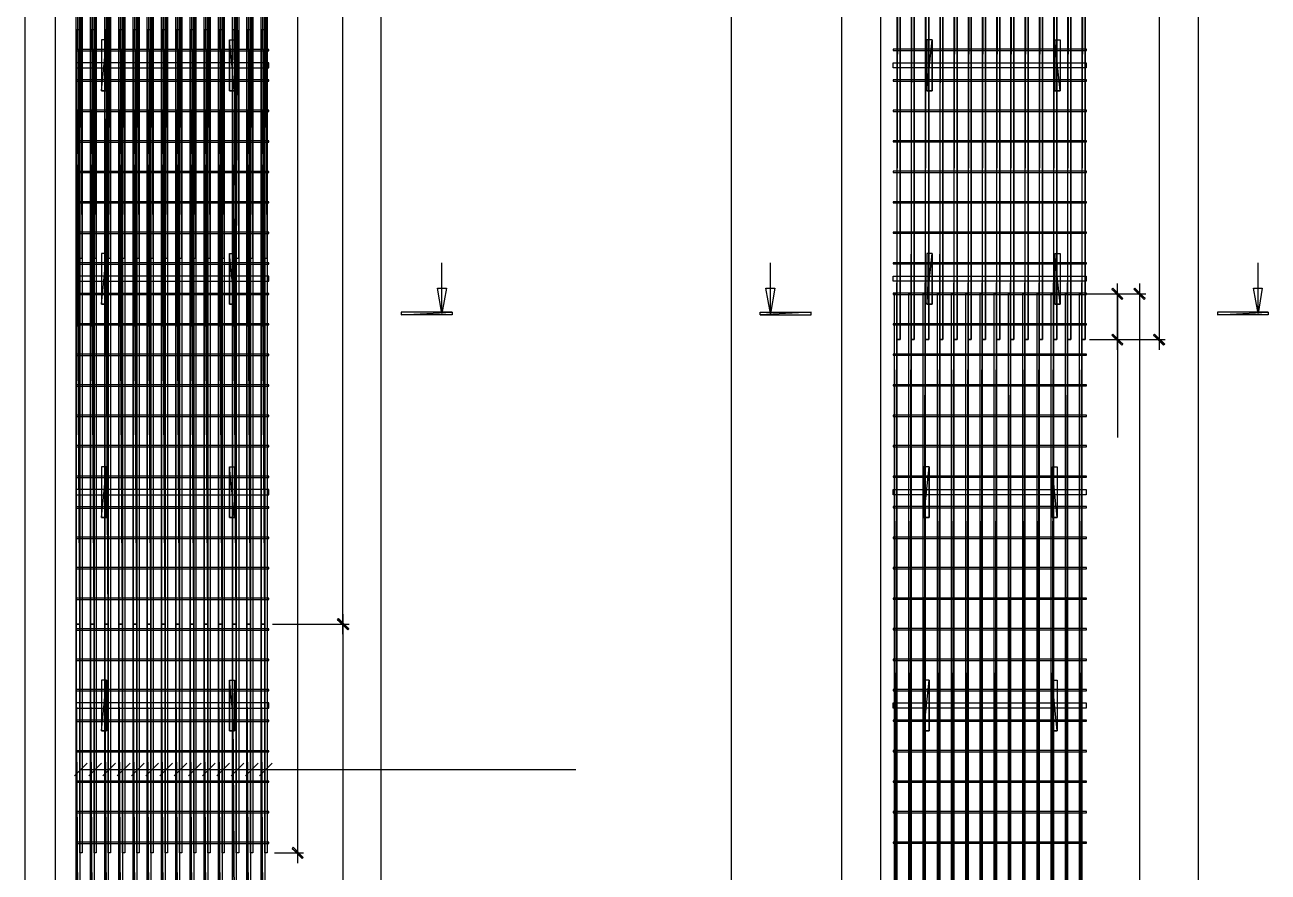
# Model space of a CAD drawing. Extents: x -1 to 315, y 0 to 224.
# Drawn here: x 68.5 to 133.2, y 102.6 to 146.8 of the extents above; entities that cross this region are included whole.
import ezdxf

# ---------------------------------------------------------------- set-up
doc = ezdxf.new("R2010")
doc.units = 0
doc.header["$MEASUREMENT"] = 0
doc.layers.add('UNDERLAY', color=8, linetype='Continuous')

msp = doc.modelspace()

# ---------------------------------------------------------------- linework, layer by layer
at = {"layer": 'UNDERLAY'}
for p, q in [((105.234, 206.563), (105.234, 41.723)), ((68.463, 201.534), (68.463, 43.313)), ((110.992, 201.545), (110.992, 43.313)), ((70.042, 200.75), (70.042, 44.108)), ((87, 200.75), (87, 44.108)), ((113.019, 200.75), (113.019, 44.108)), ((129.562, 200.75), (129.562, 44.108)), ((113.87, 130.365), (114.038, 192.282)), ((113.87, 130.365), (114.038, 192.282)), ((113.87, 192.282), (113.87, 130.365)), ((113.87, 192.282), (113.87, 130.365)), ((114.038, 192.282), (114.038, 130.365)), ((114.038, 130.365), (114.038, 192.282)), ((114.609, 130.365), (114.777, 192.282)), ((114.609, 130.365), (114.777, 192.282)), ((114.609, 192.282), (114.609, 130.365)), ((114.609, 192.282), (114.609, 130.365)), ((114.777, 192.282), (114.777, 130.365)), ((114.777, 130.365), (114.777, 192.282)), ((115.348, 130.365), (115.528, 192.282)), ((115.348, 130.365), (115.528, 192.282)), ((115.348, 192.282), (115.348, 130.365)), ((115.348, 192.282), (115.348, 130.365)), ((115.528, 192.282), (115.528, 130.365)), ((115.528, 130.365), (115.528, 192.282)), ((116.099, 130.365), (116.267, 192.282)), ((116.099, 130.365), (116.267, 192.282)), ((116.099, 192.282), (116.099, 130.365)), ((116.099, 192.282), (116.099, 130.365)), ((116.267, 192.282), (116.267, 130.365)), ((116.267, 130.365), (116.267, 192.282)), ((116.838, 130.365), (117.006, 192.282)), ((116.838, 130.365), (117.006, 192.282)), ((116.838, 192.282), (116.838, 130.365)), ((116.838, 192.282), (116.838, 130.365)), ((117.006, 192.282), (117.006, 130.365)), ((117.006, 130.365), (117.006, 192.282)), ((117.577, 130.365), (117.746, 192.282)), ((117.577, 130.365), (117.746, 192.282)), ((117.577, 192.282), (117.577, 130.365)), ((117.577, 192.282), (117.577, 130.365)), ((117.746, 192.282), (117.746, 130.365)), ((117.746, 130.365), (117.746, 192.282)), ((118.317, 130.365), (118.485, 192.282)), ((118.317, 130.365), (118.485, 192.282)), ((118.317, 192.282), (118.317, 130.365)), ((118.317, 192.282), (118.317, 130.365)), ((118.485, 192.282), (118.485, 130.365)), ((118.485, 130.365), (118.485, 192.282)), ((119.056, 130.365), (119.224, 192.282)), ((119.056, 130.365), (119.224, 192.282)), ((119.056, 192.282), (119.056, 130.365)), ((119.056, 192.282), (119.056, 130.365)), ((119.224, 192.282), (119.224, 130.365)), ((119.224, 130.365), (119.224, 192.282)), ((119.795, 130.365), (119.963, 192.282)), ((119.795, 130.365), (119.963, 192.282)), ((119.795, 192.282), (119.795, 130.365)), ((119.795, 192.282), (119.795, 130.365)), ((119.963, 192.282), (119.963, 130.365)), ((119.963, 130.365), (119.963, 192.282)), ((120.534, 130.365), (120.714, 192.282)), ((120.534, 130.365), (120.714, 192.282)), ((120.534, 192.282), (120.534, 130.365)), ((120.534, 192.282), (120.534, 130.365)), ((120.714, 192.282), (120.714, 130.365)), ((120.714, 130.365), (120.714, 192.282)), ((121.285, 130.365), (121.453, 192.282)), ((121.285, 130.365), (121.453, 192.282)), ((121.285, 192.282), (121.285, 130.365)), ((121.285, 192.282), (121.285, 130.365)), ((121.453, 192.282), (121.453, 130.365)), ((121.453, 130.365), (121.453, 192.282)), ((122.024, 130.365), (122.192, 192.282)), ((122.024, 130.365), (122.192, 192.282)), ((122.024, 192.282), (122.024, 130.365)), ((122.024, 192.282), (122.024, 130.365)), ((122.192, 192.282), (122.192, 130.365)), ((122.192, 130.365), (122.192, 192.282)), ((122.763, 130.365), (122.931, 192.282)), ((122.763, 130.365), (122.931, 192.282)), ((122.763, 192.282), (122.763, 130.365)), ((122.763, 192.282), (122.763, 130.365)), ((122.931, 192.282), (122.931, 130.365)), ((122.931, 130.365), (122.931, 192.282)), ((123.503, 130.365), (123.671, 192.282)), ((123.503, 130.365), (123.671, 192.282)), ((123.503, 192.282), (123.503, 130.365)), ((123.503, 192.282), (123.503, 130.365)), ((123.671, 192.282), (123.671, 130.365)), ((123.671, 130.365), (123.671, 192.282)), ((127.524, 192.809), (127.524, 129.838)), ((71.33, 115.546), (71.139, 177.464)), ((71.139, 177.464), (71.33, 115.546)), ((71.139, 115.546), (71.139, 177.464)), ((71.139, 177.464), (71.33, 115.546)), ((71.139, 115.546), (71.139, 177.464)), ((71.33, 177.464), (71.33, 115.546)), ((71.33, 177.464), (71.33, 115.546)), ((72.069, 115.546), (71.878, 177.464)), ((71.878, 177.464), (72.069, 115.546)), ((71.878, 115.546), (71.878, 177.464)), ((71.878, 177.464), (72.069, 115.546)), ((71.878, 115.546), (71.878, 177.464)), ((72.069, 177.464), (72.069, 115.546)), ((72.069, 177.464), (72.069, 115.546)), ((72.808, 115.546), (72.618, 177.464)), ((72.618, 177.464), (72.808, 115.546)), ((72.618, 115.546), (72.618, 177.464)), ((72.618, 177.464), (72.808, 115.546)), ((72.618, 115.546), (72.618, 177.464)), ((72.808, 177.464), (72.808, 115.546)), ((72.808, 177.464), (72.808, 115.546)), ((73.547, 115.546), (73.357, 177.464)), ((73.357, 177.464), (73.547, 115.546)), ((73.357, 115.546), (73.357, 177.464)), ((73.357, 177.464), (73.547, 115.546)), ((73.357, 115.546), (73.357, 177.464)), ((73.547, 177.464), (73.547, 115.546)), ((73.547, 177.464), (73.547, 115.546)), ((74.287, 115.546), (74.096, 177.464)), ((74.096, 177.464), (74.287, 115.546)), ((74.096, 115.546), (74.096, 177.464)), ((74.096, 177.464), (74.287, 115.546)), ((74.096, 115.546), (74.096, 177.464)), ((74.287, 177.464), (74.287, 115.546)), ((74.287, 177.464), (74.287, 115.546)), ((75.026, 115.546), (74.836, 177.464)), ((74.836, 177.464), (75.026, 115.546)), ((74.836, 115.546), (74.836, 177.464)), ((74.836, 177.464), (75.026, 115.546)), ((74.836, 115.546), (74.836, 177.464)), ((75.026, 177.464), (75.026, 115.546)), ((75.026, 177.464), (75.026, 115.546)), ((75.765, 115.546), (75.575, 177.464)), ((75.575, 177.464), (75.765, 115.546)), ((75.575, 115.546), (75.575, 177.464)), ((75.575, 177.464), (75.765, 115.546)), ((75.575, 115.546), (75.575, 177.464)), ((75.765, 177.464), (75.765, 115.546)), ((75.765, 177.464), (75.765, 115.546)), ((76.516, 115.546), (76.325, 177.464)), ((76.325, 177.464), (76.516, 115.546)), ((76.325, 115.546), (76.325, 177.464)), ((76.325, 177.464), (76.516, 115.546)), ((76.325, 115.546), (76.325, 177.464)), ((76.516, 177.464), (76.516, 115.546)), ((76.516, 177.464), (76.516, 115.546)), ((77.255, 115.546), (77.065, 177.464)), ((77.065, 177.464), (77.255, 115.546)), ((77.065, 115.546), (77.065, 177.464)), ((77.065, 177.464), (77.255, 115.546)), ((77.065, 115.546), (77.065, 177.464)), ((77.255, 177.464), (77.255, 115.546)), ((77.255, 177.464), (77.255, 115.546)), ((77.994, 115.546), (77.804, 177.464)), ((77.804, 177.464), (77.994, 115.546)), ((77.804, 115.546), (77.804, 177.464)), ((77.804, 177.464), (77.994, 115.546)), ((77.804, 115.546), (77.804, 177.464)), ((77.994, 177.464), (77.994, 115.546)), ((77.994, 177.464), (77.994, 115.546)), ((78.733, 115.546), (78.543, 177.464)), ((78.543, 177.464), (78.733, 115.546)), ((78.543, 115.546), (78.543, 177.464)), ((78.543, 177.464), (78.733, 115.546)), ((78.543, 115.546), (78.543, 177.464)), ((78.733, 177.464), (78.733, 115.546)), ((78.733, 177.464), (78.733, 115.546)), ((79.473, 115.546), (79.282, 177.464)), ((79.282, 177.464), (79.473, 115.546)), ((79.282, 115.546), (79.282, 177.464)), ((79.282, 177.464), (79.473, 115.546)), ((79.282, 115.546), (79.282, 177.464)), ((79.473, 177.464), (79.473, 115.546)), ((79.473, 177.464), (79.473, 115.546)), ((80.212, 115.546), (80.022, 177.464)), ((80.022, 177.464), (80.212, 115.546)), ((80.022, 115.546), (80.022, 177.464)), ((80.022, 177.464), (80.212, 115.546)), ((80.022, 115.546), (80.022, 177.464)), ((80.212, 177.464), (80.212, 115.546)), ((80.212, 177.464), (80.212, 115.546)), ((80.951, 115.546), (80.761, 177.464)), ((80.761, 177.464), (80.951, 115.546)), ((80.761, 115.546), (80.761, 177.464)), ((80.761, 177.464), (80.951, 115.546)), ((80.761, 115.546), (80.761, 177.464)), ((80.951, 177.464), (80.951, 115.546)), ((80.951, 177.464), (80.951, 115.546)), ((85.028, 115.02), (85.028, 177.99)), ((82.665, 166.084), (82.665, 103.113)), ((71.442, 134.599), (71.33, 165.557)), ((71.33, 165.557), (71.33, 134.599)), ((71.442, 134.599), (71.33, 165.557)), ((71.33, 103.64), (71.33, 165.557)), ((71.442, 165.557), (71.442, 134.599)), ((71.442, 165.557), (71.442, 103.64)), ((72.181, 134.599), (72.069, 165.557)), ((72.069, 165.557), (72.069, 134.599)), ((72.181, 134.599), (72.069, 165.557)), ((72.069, 103.64), (72.069, 165.557)), ((72.181, 165.557), (72.181, 134.599)), ((72.181, 165.557), (72.181, 103.64)), ((72.92, 134.599), (72.808, 165.557)), ((72.808, 165.557), (72.808, 134.599)), ((72.92, 134.599), (72.808, 165.557)), ((72.808, 103.64), (72.808, 165.557)), ((72.92, 165.557), (72.92, 134.599)), ((72.92, 165.557), (72.92, 103.64)), ((73.66, 134.599), (73.547, 165.557)), ((73.547, 165.557), (73.547, 134.599)), ((73.66, 134.599), (73.547, 165.557)), ((73.547, 103.64), (73.547, 165.557)), ((73.66, 165.557), (73.66, 134.599)), ((73.66, 165.557), (73.66, 103.64)), ((74.41, 134.599), (74.287, 165.557)), ((74.287, 165.557), (74.287, 134.599)), ((74.41, 134.599), (74.287, 165.557)), ((74.287, 103.64), (74.287, 165.557)), ((74.41, 165.557), (74.41, 134.599)), ((74.41, 165.557), (74.41, 103.64)), ((75.149, 134.599), (75.026, 165.557)), ((75.026, 165.557), (75.026, 134.599)), ((75.149, 134.599), (75.026, 165.557)), ((75.026, 103.64), (75.026, 165.557)), ((75.149, 165.557), (75.149, 134.599)), ((75.149, 165.557), (75.149, 103.64)), ((75.888, 134.599), (75.765, 165.557)), ((75.765, 165.557), (75.765, 134.599)), ((75.888, 134.599), (75.765, 165.557)), ((75.765, 103.64), (75.765, 165.557)), ((75.888, 165.557), (75.888, 134.599)), ((75.888, 165.557), (75.888, 103.64)), ((76.628, 134.599), (76.516, 165.557)), ((76.516, 165.557), (76.516, 134.599)), ((76.628, 134.599), (76.516, 165.557)), ((76.516, 103.64), (76.516, 165.557)), ((76.628, 165.557), (76.628, 134.599)), ((76.628, 165.557), (76.628, 103.64)), ((77.367, 134.599), (77.255, 165.557)), ((77.255, 165.557), (77.255, 134.599)), ((77.367, 134.599), (77.255, 165.557)), ((77.255, 103.64), (77.255, 165.557)), ((77.367, 165.557), (77.367, 134.599)), ((77.367, 165.557), (77.367, 103.64)), ((78.106, 134.599), (77.994, 165.557)), ((77.994, 165.557), (77.994, 134.599)), ((78.106, 134.599), (77.994, 165.557)), ((77.994, 103.64), (77.994, 165.557)), ((78.106, 165.557), (78.106, 134.599)), ((78.106, 165.557), (78.106, 103.64)), ((78.845, 134.599), (78.733, 165.557)), ((78.733, 165.557), (78.733, 134.599)), ((78.845, 134.599), (78.733, 165.557)), ((78.733, 103.64), (78.733, 165.557)), ((78.845, 165.557), (78.845, 134.599)), ((78.845, 165.557), (78.845, 103.64)), ((79.596, 134.599), (79.473, 165.557)), ((79.473, 165.557), (79.473, 134.599)), ((79.596, 134.599), (79.473, 165.557)), ((79.473, 103.64), (79.473, 165.557)), ((79.596, 165.557), (79.596, 134.599)), ((79.596, 165.557), (79.596, 103.64)), ((80.335, 134.599), (80.212, 165.557)), ((80.212, 165.557), (80.212, 134.599)), ((80.335, 134.599), (80.212, 165.557)), ((80.212, 103.64), (80.212, 165.557)), ((80.335, 165.557), (80.335, 134.599)), ((80.335, 165.557), (80.335, 103.64)), ((81.075, 134.599), (80.951, 165.557)), ((80.951, 165.557), (80.951, 134.599)), ((81.075, 134.599), (80.951, 165.557)), ((80.951, 103.64), (80.951, 165.557)), ((81.075, 165.557), (81.075, 134.599)), ((81.075, 165.557), (81.075, 103.64)), ((71.139, 146.505), (71.33, 146.505)), ((71.33, 115.546), (71.139, 146.505)), ((71.139, 146.505), (71.139, 115.546)), ((71.33, 115.546), (71.139, 146.505)), ((71.139, 146.505), (71.33, 146.505)), ((71.33, 146.505), (71.33, 115.546)), ((71.878, 146.505), (72.069, 146.505)), ((72.069, 115.546), (71.878, 146.505)), ((71.878, 146.505), (71.878, 115.546)), ((72.069, 115.546), (71.878, 146.505)), ((71.878, 146.505), (72.069, 146.505)), ((72.069, 146.505), (72.069, 115.546)), ((72.618, 146.505), (72.808, 146.505)), ((72.808, 115.546), (72.618, 146.505)), ((72.618, 146.505), (72.618, 115.546)), ((72.808, 115.546), (72.618, 146.505)), ((72.618, 146.505), (72.808, 146.505)), ((72.808, 146.505), (72.808, 115.546)), ((73.357, 146.505), (73.547, 146.505)), ((73.547, 115.546), (73.357, 146.505)), ((73.357, 146.505), (73.357, 115.546)), ((73.547, 115.546), (73.357, 146.505)), ((73.357, 146.505), (73.547, 146.505)), ((73.547, 146.505), (73.547, 115.546)), ((74.096, 146.505), (74.287, 146.505)), ((74.287, 115.546), (74.096, 146.505)), ((74.096, 146.505), (74.096, 115.546)), ((74.287, 115.546), (74.096, 146.505)), ((74.096, 146.505), (74.287, 146.505)), ((74.287, 146.505), (74.287, 115.546)), ((74.836, 146.505), (75.026, 146.505)), ((75.026, 115.546), (74.836, 146.505)), ((74.836, 146.505), (74.836, 115.546)), ((75.026, 115.546), (74.836, 146.505)), ((74.836, 146.505), (75.026, 146.505)), ((75.026, 146.505), (75.026, 115.546)), ((75.575, 146.505), (75.765, 146.505)), ((75.765, 115.546), (75.575, 146.505)), ((75.575, 146.505), (75.575, 115.546)), ((75.765, 115.546), (75.575, 146.505)), ((75.575, 146.505), (75.765, 146.505)), ((75.765, 146.505), (75.765, 115.546)), ((76.325, 146.505), (76.516, 146.505)), ((76.516, 115.546), (76.325, 146.505)), ((76.325, 146.505), (76.325, 115.546)), ((76.516, 115.546), (76.325, 146.505)), ((76.325, 146.505), (76.516, 146.505)), ((76.516, 146.505), (76.516, 115.546)), ((77.065, 146.505), (77.255, 146.505)), ((77.255, 115.546), (77.065, 146.505)), ((77.065, 146.505), (77.065, 115.546)), ((77.255, 115.546), (77.065, 146.505)), ((77.065, 146.505), (77.255, 146.505)), ((77.255, 146.505), (77.255, 115.546)), ((77.804, 146.505), (77.994, 146.505)), ((77.994, 115.546), (77.804, 146.505)), ((77.804, 146.505), (77.804, 115.546)), ((77.994, 115.546), (77.804, 146.505)), ((77.804, 146.505), (77.994, 146.505)), ((77.994, 146.505), (77.994, 115.546)), ((78.543, 146.505), (78.733, 146.505)), ((78.733, 115.546), (78.543, 146.505)), ((78.543, 146.505), (78.543, 115.546)), ((78.733, 115.546), (78.543, 146.505)), ((78.543, 146.505), (78.733, 146.505)), ((78.733, 146.505), (78.733, 115.546)), ((79.282, 146.505), (79.473, 146.505)), ((79.473, 115.546), (79.282, 146.505)), ((79.282, 146.505), (79.282, 115.546)), ((79.473, 115.546), (79.282, 146.505)), ((79.282, 146.505), (79.473, 146.505)), ((79.473, 146.505), (79.473, 115.546)), ((80.022, 146.505), (80.212, 146.505)), ((80.212, 115.546), (80.022, 146.505)), ((80.022, 146.505), (80.022, 115.546)), ((80.212, 115.546), (80.022, 146.505)), ((80.022, 146.505), (80.212, 146.505)), ((80.212, 146.505), (80.212, 115.546)), ((80.761, 146.505), (80.951, 146.505)), ((80.951, 115.546), (80.761, 146.505)), ((80.761, 146.505), (80.761, 115.546)), ((80.951, 115.546), (80.761, 146.505)), ((80.761, 146.505), (80.951, 146.505)), ((80.951, 146.505), (80.951, 115.546)), ((72.707, 145.979), (72.45, 145.979)), ((72.45, 143.324), (72.707, 145.979)), ((72.45, 143.324), (72.707, 145.979)), ((72.707, 145.979), (72.45, 145.979)), ((72.45, 145.979), (72.45, 143.324)), ((72.707, 145.979), (72.45, 145.979)), ((72.45, 145.979), (72.45, 143.324)), ((72.707, 145.979), (72.707, 143.324)), ((72.707, 143.324), (72.707, 145.979)), ((79.114, 145.979), (79.383, 145.979)), ((79.383, 143.324), (79.114, 145.979)), ((79.114, 145.979), (79.114, 143.324)), ((79.383, 143.324), (79.114, 145.979)), ((79.114, 145.979), (79.383, 145.979)), ((79.114, 143.324), (79.114, 145.979)), ((79.114, 145.979), (79.383, 145.979)), ((79.383, 145.979), (79.383, 143.324)), ((79.383, 145.979), (79.383, 143.324)), ((115.707, 145.979), (115.438, 145.979)), ((115.438, 143.324), (115.707, 145.979)), ((115.438, 143.324), (115.707, 145.979)), ((115.707, 145.979), (115.438, 145.979)), ((115.438, 145.979), (115.438, 143.324)), ((115.707, 145.979), (115.438, 145.979)), ((115.438, 145.979), (115.438, 143.324)), ((115.707, 145.979), (115.707, 143.324)), ((115.707, 143.324), (115.707, 145.979)), ((122.103, 145.979), (122.371, 145.979)), ((122.371, 143.324), (122.103, 145.979)), ((122.103, 145.979), (122.103, 143.324)), ((122.371, 143.324), (122.103, 145.979)), ((122.103, 145.979), (122.371, 145.979)), ((122.103, 143.324), (122.103, 145.979)), ((122.103, 145.979), (122.371, 145.979)), ((122.371, 145.979), (122.371, 143.324)), ((122.371, 145.979), (122.371, 143.324)), ((71.117, 145.475), (71.117, 145.407)), ((81.175, 145.475), (71.117, 145.475)), ((71.117, 145.407), (81.175, 145.407)), ((81.175, 145.407), (81.175, 145.475)), ((113.68, 145.486), (113.68, 145.419)), ((123.738, 145.486), (113.68, 145.486)), ((113.68, 145.419), (123.738, 145.419)), ((123.738, 145.419), (123.738, 145.486)), ((81.175, 144.78), (71.117, 144.78)), ((71.117, 144.78), (71.117, 144.522)), ((71.117, 144.522), (81.175, 144.522)), ((81.175, 144.522), (81.175, 144.78)), ((113.68, 144.522), (113.68, 144.78)), ((113.68, 144.78), (123.727, 144.78)), ((123.727, 144.522), (113.68, 144.522)), ((123.727, 144.78), (123.727, 144.522)), ((71.117, 143.884), (71.117, 143.828)), ((81.175, 143.884), (71.117, 143.884)), ((71.117, 143.828), (81.175, 143.828)), ((71.476, 144.119), (71.33, 144.119)), ((72.215, 144.119), (72.069, 144.119)), ((72.954, 144.119), (72.808, 144.119)), ((73.693, 144.119), (73.547, 144.119)), ((74.433, 144.119), (74.287, 144.119)), ((75.172, 144.119), (75.026, 144.119)), ((75.922, 144.119), (75.765, 144.119)), ((76.661, 144.119), (76.516, 144.119)), ((77.401, 144.119), (77.255, 144.119)), ((78.14, 144.119), (77.994, 144.119)), ((78.879, 144.119), (78.733, 144.119)), ((79.618, 144.119), (79.473, 144.119)), ((80.369, 144.119), (80.212, 144.119)), ((81.108, 144.119), (80.951, 144.119)), ((81.175, 143.828), (81.175, 143.884)), ((113.68, 143.895), (113.68, 143.828)), ((123.738, 143.895), (113.68, 143.895)), ((113.68, 143.828), (123.738, 143.828)), ((123.738, 143.828), (123.738, 143.895)), ((72.707, 143.324), (72.45, 143.324)), ((72.45, 143.324), (72.707, 143.324)), ((79.114, 143.324), (79.383, 143.324)), ((79.383, 143.324), (79.114, 143.324)), ((115.707, 143.324), (115.438, 143.324)), ((115.438, 143.324), (115.707, 143.324)), ((122.103, 143.324), (122.371, 143.324)), ((122.371, 143.324), (122.103, 143.324)), ((71.117, 142.305), (71.117, 142.238)), ((81.175, 142.305), (71.117, 142.305)), ((71.117, 142.238), (81.175, 142.238)), ((81.175, 142.238), (81.175, 142.305)), ((113.68, 142.305), (113.68, 142.238)), ((123.738, 142.305), (113.68, 142.305)), ((113.68, 142.238), (123.738, 142.238)), ((123.738, 142.238), (123.738, 142.305)), ((71.117, 140.714), (71.117, 140.647)), ((81.175, 140.714), (71.117, 140.714)), ((71.117, 140.647), (81.175, 140.647)), ((81.175, 140.647), (81.175, 140.714)), ((113.68, 140.714), (113.68, 140.658)), ((123.738, 140.714), (113.68, 140.714)), ((113.68, 140.658), (123.738, 140.658)), ((123.738, 140.658), (123.738, 140.714)), ((71.117, 139.124), (71.117, 139.068)), ((81.175, 139.124), (71.117, 139.124)), ((71.117, 139.068), (81.175, 139.068)), ((81.175, 139.068), (81.175, 139.124)), ((113.68, 139.135), (113.68, 139.068)), ((123.738, 139.135), (113.68, 139.135)), ((113.68, 139.068), (123.738, 139.068)), ((123.738, 139.068), (123.738, 139.135)), ((71.117, 137.533), (71.117, 137.477)), ((81.175, 137.533), (71.117, 137.533)), ((71.117, 137.477), (81.175, 137.477)), ((81.175, 137.477), (81.175, 137.533)), ((113.68, 137.545), (113.68, 137.477)), ((123.738, 137.545), (113.68, 137.545)), ((113.68, 137.477), (123.738, 137.477)), ((123.738, 137.477), (123.738, 137.545)), ((71.117, 135.954), (71.117, 135.887)), ((81.175, 135.954), (71.117, 135.954)), ((81.175, 135.887), (81.175, 135.954)), ((113.68, 135.954), (113.68, 135.898)), ((123.738, 135.954), (113.68, 135.954)), ((123.738, 135.898), (123.738, 135.954)), ((71.117, 135.887), (81.175, 135.887)), ((113.68, 135.898), (123.738, 135.898)), ((72.707, 134.856), (72.45, 134.856)), ((72.45, 132.213), (72.707, 134.856)), ((72.45, 132.213), (72.707, 134.856)), ((72.707, 134.856), (72.45, 134.856)), ((72.45, 134.856), (72.45, 132.213)), ((72.707, 134.856), (72.45, 134.856)), ((72.45, 134.856), (72.45, 132.213)), ((72.707, 134.856), (72.707, 132.213)), ((72.707, 132.213), (72.707, 134.856)), ((79.114, 134.856), (79.383, 134.856)), ((79.383, 132.213), (79.114, 134.856)), ((79.114, 134.856), (79.114, 132.213)), ((79.383, 132.213), (79.114, 134.856)), ((79.114, 134.856), (79.383, 134.856)), ((79.114, 132.213), (79.114, 134.856)), ((79.114, 134.856), (79.383, 134.856)), ((79.383, 134.856), (79.383, 132.213)), ((79.383, 134.856), (79.383, 132.213)), ((115.707, 134.856), (115.438, 134.856)), ((115.438, 132.213), (115.707, 134.856)), ((115.438, 132.213), (115.707, 134.856)), ((115.707, 134.856), (115.438, 134.856)), ((115.438, 134.856), (115.438, 132.213)), ((115.707, 134.856), (115.438, 134.856)), ((115.438, 134.856), (115.438, 132.213)), ((115.707, 134.856), (115.707, 132.213)), ((115.707, 132.213), (115.707, 134.856)), ((122.103, 134.856), (122.371, 134.856)), ((122.371, 132.213), (122.103, 134.856)), ((122.103, 134.856), (122.103, 132.213)), ((122.371, 132.213), (122.103, 134.856)), ((122.103, 134.856), (122.371, 134.856)), ((122.103, 132.213), (122.103, 134.856)), ((122.103, 134.856), (122.371, 134.856)), ((122.371, 134.856), (122.371, 132.213)), ((122.371, 134.856), (122.371, 132.213)), ((71.117, 134.364), (71.117, 134.297)), ((81.175, 134.364), (71.117, 134.364)), ((71.117, 134.297), (81.175, 134.297)), ((71.33, 134.599), (71.442, 134.599)), ((72.069, 134.599), (72.181, 134.599)), ((72.808, 134.599), (72.92, 134.599)), ((73.547, 134.599), (73.66, 134.599)), ((74.287, 134.599), (74.41, 134.599)), ((75.026, 134.599), (75.149, 134.599)), ((75.765, 134.599), (75.888, 134.599)), ((76.516, 134.599), (76.628, 134.599)), ((77.255, 134.599), (77.367, 134.599)), ((77.994, 134.599), (78.106, 134.599)), ((78.733, 134.599), (78.845, 134.599)), ((79.473, 134.599), (79.596, 134.599)), ((80.212, 134.599), (80.335, 134.599)), ((80.951, 134.599), (81.075, 134.599)), ((81.175, 134.297), (81.175, 134.364)), ((90.181, 131.72), (90.181, 134.364)), ((107.284, 131.72), (107.284, 134.364)), ((113.68, 134.364), (113.68, 134.308)), ((123.738, 134.364), (113.68, 134.364)), ((113.68, 134.308), (123.738, 134.308)), ((123.738, 134.308), (123.738, 134.364)), ((132.676, 131.72), (132.676, 134.364)), ((81.175, 133.669), (71.117, 133.669)), ((71.117, 133.669), (71.117, 133.4)), ((71.117, 133.4), (81.175, 133.4)), ((81.175, 133.4), (81.175, 133.669)), ((113.68, 133.4), (113.68, 133.669)), ((113.68, 133.669), (123.727, 133.669)), ((123.727, 133.4), (113.68, 133.4)), ((123.727, 133.669), (123.727, 133.4)), ((71.117, 132.773), (71.117, 132.717)), ((81.175, 132.773), (71.117, 132.773)), ((71.117, 132.717), (81.175, 132.717)), ((81.175, 132.717), (81.175, 132.773)), ((89.945, 133.042), (90.416, 133.042)), ((90.181, 131.72), (89.945, 133.042)), ((90.416, 133.042), (90.181, 131.72)), ((107.049, 133.042), (107.519, 133.042)), ((107.284, 131.72), (107.049, 133.042)), ((107.519, 133.042), (107.284, 131.72)), ((113.68, 132.784), (113.68, 132.717)), ((123.738, 132.784), (113.68, 132.784)), ((113.68, 132.717), (123.738, 132.717)), ((113.87, 132.74), (113.736, 132.74)), ((113.736, 70.833), (113.87, 132.74)), ((113.736, 70.833), (113.87, 132.74)), ((113.87, 132.74), (113.736, 132.74)), ((113.736, 132.74), (113.736, 70.833)), ((113.87, 132.74), (113.736, 132.74)), ((113.736, 132.74), (113.736, 70.833)), ((113.87, 132.74), (113.87, 70.833)), ((113.87, 70.833), (113.87, 132.74)), ((114.609, 132.74), (114.475, 132.74)), ((114.475, 70.833), (114.609, 132.74)), ((114.475, 70.833), (114.609, 132.74)), ((114.609, 132.74), (114.475, 132.74)), ((114.475, 132.74), (114.475, 70.833)), ((114.609, 132.74), (114.475, 132.74)), ((114.475, 132.74), (114.475, 70.833)), ((114.609, 132.74), (114.609, 70.833)), ((114.609, 70.833), (114.609, 132.74)), ((115.348, 132.74), (115.225, 132.74)), ((115.225, 70.833), (115.348, 132.74)), ((115.225, 70.833), (115.348, 132.74)), ((115.348, 132.74), (115.225, 132.74)), ((115.225, 132.74), (115.225, 70.833)), ((115.348, 132.74), (115.225, 132.74)), ((115.225, 132.74), (115.225, 70.833)), ((115.348, 132.74), (115.348, 70.833)), ((115.348, 70.833), (115.348, 132.74)), ((116.099, 132.74), (115.964, 132.74)), ((115.964, 70.833), (116.099, 132.74)), ((115.964, 70.833), (116.099, 132.74)), ((116.099, 132.74), (115.964, 132.74)), ((115.964, 132.74), (115.964, 70.833)), ((116.099, 132.74), (115.964, 132.74)), ((115.964, 132.74), (115.964, 70.833)), ((116.099, 132.74), (116.099, 70.833)), ((116.099, 70.833), (116.099, 132.74)), ((116.838, 132.74), (116.704, 132.74)), ((116.704, 70.833), (116.838, 132.74)), ((116.704, 70.833), (116.838, 132.74)), ((116.838, 132.74), (116.704, 132.74)), ((116.704, 132.74), (116.704, 70.833)), ((116.838, 132.74), (116.704, 132.74)), ((116.704, 132.74), (116.704, 70.833)), ((116.838, 132.74), (116.838, 70.833)), ((116.838, 70.833), (116.838, 132.74)), ((117.577, 132.74), (117.443, 132.74)), ((117.443, 70.833), (117.577, 132.74)), ((117.443, 70.833), (117.577, 132.74)), ((117.577, 132.74), (117.443, 132.74)), ((117.443, 132.74), (117.443, 70.833)), ((117.577, 132.74), (117.443, 132.74)), ((117.443, 132.74), (117.443, 70.833)), ((117.577, 132.74), (117.577, 70.833)), ((117.577, 70.833), (117.577, 132.74)), ((118.317, 132.74), (118.182, 132.74)), ((118.182, 70.833), (118.317, 132.74)), ((118.182, 70.833), (118.317, 132.74)), ((118.317, 132.74), (118.182, 132.74)), ((118.182, 132.74), (118.182, 70.833)), ((118.317, 132.74), (118.182, 132.74)), ((118.182, 132.74), (118.182, 70.833)), ((118.317, 132.74), (118.317, 70.833)), ((118.317, 70.833), (118.317, 132.74)), ((119.056, 132.74), (118.921, 132.74)), ((118.921, 70.833), (119.056, 132.74)), ((118.921, 70.833), (119.056, 132.74)), ((119.056, 132.74), (118.921, 132.74)), ((118.921, 132.74), (118.921, 70.833)), ((119.056, 132.74), (118.921, 132.74)), ((118.921, 132.74), (118.921, 70.833)), ((119.056, 132.74), (119.056, 70.833)), ((119.056, 70.833), (119.056, 132.74)), ((119.795, 132.74), (119.661, 132.74)), ((119.661, 70.833), (119.795, 132.74)), ((119.661, 70.833), (119.795, 132.74)), ((119.795, 132.74), (119.661, 132.74)), ((119.661, 132.74), (119.661, 70.833)), ((119.795, 132.74), (119.661, 132.74)), ((119.661, 132.74), (119.661, 70.833)), ((119.795, 132.74), (119.795, 70.833)), ((119.795, 70.833), (119.795, 132.74)), ((120.534, 132.74), (120.411, 132.74)), ((120.411, 70.833), (120.534, 132.74)), ((120.411, 70.833), (120.534, 132.74)), ((120.534, 132.74), (120.411, 132.74)), ((120.411, 132.74), (120.411, 70.833)), ((120.534, 132.74), (120.411, 132.74)), ((120.411, 132.74), (120.411, 70.833)), ((120.534, 132.74), (120.534, 70.833)), ((120.534, 70.833), (120.534, 132.74)), ((121.285, 132.74), (121.151, 132.74)), ((121.151, 70.833), (121.285, 132.74)), ((121.151, 70.833), (121.285, 132.74)), ((121.285, 132.74), (121.151, 132.74)), ((121.151, 132.74), (121.151, 70.833)), ((121.285, 132.74), (121.151, 132.74)), ((121.151, 132.74), (121.151, 70.833)), ((121.285, 132.74), (121.285, 70.833)), ((121.285, 70.833), (121.285, 132.74)), ((122.024, 132.74), (121.89, 132.74)), ((121.89, 70.833), (122.024, 132.74)), ((121.89, 70.833), (122.024, 132.74)), ((122.024, 132.74), (121.89, 132.74)), ((121.89, 132.74), (121.89, 70.833)), ((122.024, 132.74), (121.89, 132.74)), ((121.89, 132.74), (121.89, 70.833)), ((122.024, 132.74), (122.024, 70.833)), ((122.024, 70.833), (122.024, 132.74)), ((122.763, 132.74), (122.629, 132.74)), ((122.629, 70.833), (122.763, 132.74)), ((122.629, 70.833), (122.763, 132.74)), ((122.763, 132.74), (122.629, 132.74)), ((122.629, 132.74), (122.629, 70.833)), ((122.763, 132.74), (122.629, 132.74)), ((122.629, 132.74), (122.629, 70.833)), ((122.763, 132.74), (122.763, 70.833)), ((122.763, 70.833), (122.763, 132.74)), ((123.503, 132.74), (123.368, 132.74)), ((123.368, 70.833), (123.503, 132.74)), ((123.368, 70.833), (123.503, 132.74)), ((123.503, 132.74), (123.368, 132.74)), ((123.368, 132.74), (123.368, 70.833)), ((123.503, 132.74), (123.368, 132.74)), ((123.368, 132.74), (123.368, 70.833)), ((123.503, 132.74), (123.503, 70.833)), ((123.503, 70.833), (123.503, 132.74)), ((123.738, 132.717), (123.738, 132.784)), ((123.771, 132.74), (126.829, 132.74)), ((123.894, 132.74), (125.664, 132.74)), ((125.116, 133.042), (125.059, 132.986)), ((125.059, 132.986), (125.642, 132.504)), ((125.059, 132.986), (125.642, 132.504)), ((125.586, 132.448), (125.059, 132.986)), ((125.642, 132.504), (125.116, 133.042)), ((125.351, 132.74), (125.351, 133.277)), ((125.351, 132.74), (125.351, 130.365)), ((125.351, 130.365), (125.351, 132.74)), ((126.213, 132.986), (126.269, 133.042)), ((126.807, 132.504), (126.213, 132.986)), ((126.213, 132.986), (126.74, 132.448)), ((126.807, 132.504), (126.213, 132.986)), ((126.269, 133.042), (126.807, 132.504)), ((126.504, 133.277), (126.504, 70.296)), ((132.441, 133.042), (132.9, 133.042)), ((132.676, 131.72), (132.441, 133.042)), ((132.9, 133.042), (132.676, 131.72)), ((72.707, 132.213), (72.45, 132.213)), ((72.45, 132.213), (72.707, 132.213)), ((79.114, 132.213), (79.383, 132.213)), ((79.383, 132.213), (79.114, 132.213)), ((115.707, 132.213), (115.438, 132.213)), ((115.438, 132.213), (115.707, 132.213)), ((122.103, 132.213), (122.371, 132.213)), ((122.371, 132.213), (122.103, 132.213)), ((125.642, 132.504), (125.586, 132.448)), ((126.74, 132.448), (126.807, 132.504)), ((88.064, 131.788), (88.064, 131.653)), ((88.064, 131.653), (90.707, 131.788)), ((90.707, 131.788), (88.064, 131.788)), ((88.064, 131.653), (90.707, 131.788)), ((90.707, 131.653), (88.064, 131.653)), ((90.707, 131.788), (90.707, 131.653)), ((109.401, 131.788), (106.758, 131.653)), ((109.401, 131.788), (106.758, 131.653)), ((106.758, 131.653), (106.758, 131.788)), ((106.758, 131.788), (109.401, 131.788)), ((106.758, 131.653), (109.401, 131.653)), ((109.401, 131.653), (109.401, 131.788)), ((130.559, 131.788), (130.559, 131.653)), ((130.559, 131.653), (133.202, 131.788)), ((133.202, 131.788), (130.559, 131.788)), ((130.559, 131.653), (133.202, 131.788)), ((133.202, 131.653), (130.559, 131.653)), ((133.202, 131.788), (133.202, 131.653)), ((71.117, 131.193), (71.117, 131.126)), ((81.175, 131.193), (71.117, 131.193)), ((71.117, 131.126), (81.175, 131.126)), ((81.175, 131.126), (81.175, 131.193)), ((113.68, 131.193), (113.68, 131.126)), ((123.738, 131.193), (113.68, 131.193)), ((113.68, 131.126), (123.738, 131.126)), ((123.738, 131.126), (123.738, 131.193)), ((114.038, 130.365), (113.87, 130.365)), ((113.87, 130.365), (114.038, 130.365)), ((114.777, 130.365), (114.609, 130.365)), ((114.609, 130.365), (114.777, 130.365)), ((115.528, 130.365), (115.348, 130.365)), ((115.348, 130.365), (115.528, 130.365)), ((116.267, 130.365), (116.099, 130.365)), ((116.099, 130.365), (116.267, 130.365)), ((117.006, 130.365), (116.838, 130.365)), ((116.838, 130.365), (117.006, 130.365)), ((117.746, 130.365), (117.577, 130.365)), ((117.577, 130.365), (117.746, 130.365)), ((118.485, 130.365), (118.317, 130.365)), ((118.317, 130.365), (118.485, 130.365)), ((119.224, 130.365), (119.056, 130.365)), ((119.056, 130.365), (119.224, 130.365)), ((119.963, 130.365), (119.795, 130.365)), ((119.795, 130.365), (119.963, 130.365)), ((120.714, 130.365), (120.534, 130.365)), ((120.534, 130.365), (120.714, 130.365)), ((121.453, 130.365), (121.285, 130.365)), ((121.285, 130.365), (121.453, 130.365)), ((122.192, 130.365), (122.024, 130.365)), ((122.024, 130.365), (122.192, 130.365)), ((122.931, 130.365), (122.763, 130.365)), ((122.763, 130.365), (122.931, 130.365)), ((123.671, 130.365), (123.503, 130.365)), ((123.503, 130.365), (123.671, 130.365)), ((123.894, 130.365), (127.837, 130.365)), ((123.894, 130.365), (125.664, 130.365)), ((125.059, 130.6), (125.116, 130.656)), ((125.642, 130.13), (125.059, 130.6)), ((125.059, 130.6), (125.586, 130.073)), ((125.642, 130.13), (125.059, 130.6)), ((125.116, 130.656), (125.642, 130.13)), ((125.351, 129.838), (125.351, 130.365)), ((125.351, 130.365), (125.351, 125.269)), ((125.586, 130.073), (125.642, 130.13)), ((127.288, 130.656), (127.232, 130.6)), ((127.232, 130.6), (127.815, 130.13)), ((127.232, 130.6), (127.815, 130.13)), ((127.759, 130.073), (127.232, 130.6)), ((127.815, 130.13), (127.288, 130.656)), ((127.815, 130.13), (127.759, 130.073)), ((71.117, 129.603), (71.117, 129.536)), ((81.175, 129.603), (71.117, 129.603)), ((71.117, 129.536), (81.175, 129.536)), ((81.175, 129.536), (81.175, 129.603)), ((113.68, 129.603), (113.68, 129.547)), ((123.738, 129.603), (113.68, 129.603)), ((113.68, 129.547), (123.738, 129.547)), ((123.738, 129.547), (123.738, 129.603)), ((71.117, 128.013), (71.117, 127.946)), ((81.175, 128.013), (71.117, 128.013)), ((71.117, 127.946), (81.175, 127.946)), ((81.175, 127.946), (81.175, 128.013)), ((113.68, 128.013), (113.68, 127.957)), ((123.738, 128.013), (113.68, 128.013)), ((113.68, 127.957), (123.738, 127.957)), ((123.738, 127.957), (123.738, 128.013)), ((71.117, 126.423), (71.117, 126.366)), ((81.175, 126.423), (71.117, 126.423)), ((71.117, 126.366), (81.175, 126.366)), ((81.175, 126.366), (81.175, 126.423)), ((113.68, 126.433), (113.68, 126.366)), ((123.738, 126.433), (113.68, 126.433)), ((113.68, 126.366), (123.738, 126.366)), ((123.738, 126.366), (123.738, 126.433)), ((71.117, 124.843), (71.117, 124.776)), ((81.175, 124.843), (71.117, 124.843)), ((71.117, 124.776), (81.175, 124.776)), ((81.175, 124.776), (81.175, 124.843)), ((113.68, 124.843), (113.68, 124.776)), ((123.738, 124.843), (113.68, 124.843)), ((113.68, 124.776), (123.738, 124.776)), ((123.738, 124.776), (123.738, 124.843)), ((72.707, 123.745), (72.45, 123.745)), ((72.45, 121.102), (72.707, 123.745)), ((72.45, 121.102), (72.707, 123.745)), ((72.707, 123.745), (72.45, 123.745)), ((72.45, 123.745), (72.45, 121.102)), ((72.707, 123.745), (72.45, 123.745)), ((72.45, 123.745), (72.45, 121.102)), ((72.707, 123.745), (72.707, 121.102)), ((72.707, 121.102), (72.707, 123.745)), ((79.114, 123.745), (79.383, 123.745)), ((79.383, 121.102), (79.114, 123.745)), ((79.114, 123.745), (79.114, 121.102)), ((79.383, 121.102), (79.114, 123.745)), ((79.114, 123.745), (79.383, 123.745)), ((79.114, 121.102), (79.114, 123.745)), ((79.114, 123.745), (79.383, 123.745)), ((79.383, 123.745), (79.383, 121.102)), ((79.383, 123.745), (79.383, 121.102)), ((115.55, 123.745), (115.281, 123.745)), ((115.281, 121.102), (115.55, 123.745)), ((115.281, 121.102), (115.55, 123.745)), ((115.55, 123.745), (115.281, 123.745)), ((115.281, 123.745), (115.281, 121.102)), ((115.55, 123.745), (115.281, 123.745)), ((115.281, 123.745), (115.281, 121.102)), ((115.55, 123.745), (115.55, 121.102)), ((115.55, 121.102), (115.55, 123.745)), ((121.957, 123.745), (122.215, 123.745)), ((122.215, 121.102), (121.957, 123.745)), ((121.957, 123.745), (121.957, 121.102)), ((122.215, 121.102), (121.957, 123.745)), ((121.957, 123.745), (122.215, 123.745)), ((121.957, 121.102), (121.957, 123.745)), ((121.957, 123.745), (122.215, 123.745)), ((122.215, 123.745), (122.215, 121.102)), ((122.215, 123.745), (122.215, 121.102)), ((71.117, 123.252), (71.117, 123.185)), ((81.175, 123.252), (71.117, 123.252)), ((71.117, 123.185), (81.175, 123.185)), ((81.175, 123.185), (81.175, 123.252)), ((113.68, 123.252), (113.68, 123.196)), ((123.738, 123.252), (113.68, 123.252)), ((113.68, 123.196), (123.738, 123.196)), ((123.738, 123.196), (123.738, 123.252)), ((81.175, 122.558), (71.117, 122.558)), ((71.117, 122.558), (71.117, 122.289)), ((81.175, 122.289), (81.175, 122.558)), ((113.68, 122.289), (113.68, 122.558)), ((113.68, 122.558), (123.727, 122.558)), ((123.727, 122.558), (123.727, 122.289)), ((71.117, 122.289), (81.175, 122.289)), ((123.727, 122.289), (113.68, 122.289)), ((71.117, 121.662), (71.117, 121.595)), ((81.175, 121.662), (71.117, 121.662)), ((71.117, 121.595), (81.175, 121.595)), ((72.707, 121.102), (72.45, 121.102)), ((72.45, 121.102), (72.707, 121.102)), ((79.114, 121.102), (79.383, 121.102)), ((79.383, 121.102), (79.114, 121.102)), ((81.175, 121.595), (81.175, 121.662)), ((113.68, 121.673), (113.68, 121.606)), ((123.738, 121.673), (113.68, 121.673)), ((113.68, 121.606), (123.738, 121.606)), ((115.55, 121.102), (115.281, 121.102)), ((115.281, 121.102), (115.55, 121.102)), ((121.957, 121.102), (122.215, 121.102)), ((122.215, 121.102), (121.957, 121.102)), ((123.738, 121.606), (123.738, 121.673)), ((71.117, 120.071), (71.117, 120.015)), ((81.175, 120.071), (71.117, 120.071)), ((71.117, 120.015), (81.175, 120.015)), ((81.175, 120.015), (81.175, 120.071)), ((113.68, 120.083), (113.68, 120.015)), ((123.738, 120.083), (113.68, 120.083)), ((113.68, 120.015), (123.738, 120.015)), ((123.738, 120.015), (123.738, 120.083)), ((71.117, 118.492), (71.117, 118.425)), ((81.175, 118.492), (71.117, 118.492)), ((81.175, 118.425), (81.175, 118.492)), ((113.68, 118.492), (113.68, 118.425)), ((123.738, 118.492), (113.68, 118.492)), ((123.738, 118.425), (123.738, 118.492)), ((71.117, 118.425), (81.175, 118.425)), ((113.68, 118.425), (123.738, 118.425)), ((71.117, 116.902), (71.117, 116.834)), ((81.175, 116.902), (71.117, 116.902)), ((71.117, 116.834), (81.175, 116.834)), ((81.175, 116.834), (81.175, 116.902)), ((113.68, 116.902), (113.68, 116.846)), ((123.738, 116.902), (113.68, 116.902)), ((113.68, 116.846), (123.738, 116.846)), ((123.738, 116.846), (123.738, 116.902)), ((85.028, 116.073), (85.028, 84.061)), ((71.117, 115.311), (71.117, 115.244)), ((81.175, 115.311), (71.117, 115.311)), ((71.117, 115.244), (81.175, 115.244)), ((71.139, 115.546), (71.33, 115.546)), ((71.33, 115.546), (71.139, 115.546)), ((71.33, 115.546), (71.139, 115.546)), ((71.139, 115.546), (71.33, 115.546)), ((71.33, 84.588), (71.139, 115.546)), ((71.139, 115.546), (71.139, 84.588)), ((71.33, 84.588), (71.139, 115.546)), ((71.139, 115.546), (71.33, 115.546)), ((71.139, 115.546), (71.33, 115.546)), ((71.139, 84.588), (71.139, 115.546)), ((71.33, 115.546), (71.33, 84.588)), ((71.33, 115.546), (71.33, 84.588)), ((71.878, 115.546), (72.069, 115.546)), ((72.069, 115.546), (71.878, 115.546)), ((72.069, 115.546), (71.878, 115.546)), ((71.878, 115.546), (72.069, 115.546)), ((72.069, 84.588), (71.878, 115.546)), ((71.878, 115.546), (71.878, 84.588)), ((72.069, 84.588), (71.878, 115.546)), ((71.878, 115.546), (72.069, 115.546)), ((71.878, 115.546), (72.069, 115.546)), ((71.878, 84.588), (71.878, 115.546)), ((72.069, 115.546), (72.069, 84.588)), ((72.069, 115.546), (72.069, 84.588)), ((72.618, 115.546), (72.808, 115.546)), ((72.808, 115.546), (72.618, 115.546)), ((72.808, 115.546), (72.618, 115.546)), ((72.618, 115.546), (72.808, 115.546)), ((72.808, 84.588), (72.618, 115.546)), ((72.618, 115.546), (72.618, 84.588)), ((72.808, 84.588), (72.618, 115.546)), ((72.618, 115.546), (72.808, 115.546)), ((72.618, 115.546), (72.808, 115.546)), ((72.618, 84.588), (72.618, 115.546)), ((72.808, 115.546), (72.808, 84.588)), ((72.808, 115.546), (72.808, 84.588)), ((73.357, 115.546), (73.547, 115.546)), ((73.547, 115.546), (73.357, 115.546)), ((73.547, 115.546), (73.357, 115.546)), ((73.357, 115.546), (73.547, 115.546)), ((73.547, 84.588), (73.357, 115.546)), ((73.357, 115.546), (73.357, 84.588)), ((73.547, 84.588), (73.357, 115.546)), ((73.357, 115.546), (73.547, 115.546)), ((73.357, 115.546), (73.547, 115.546)), ((73.357, 84.588), (73.357, 115.546)), ((73.547, 115.546), (73.547, 84.588)), ((73.547, 115.546), (73.547, 84.588)), ((74.096, 115.546), (74.287, 115.546)), ((74.287, 115.546), (74.096, 115.546)), ((74.287, 115.546), (74.096, 115.546)), ((74.096, 115.546), (74.287, 115.546)), ((74.287, 84.588), (74.096, 115.546)), ((74.096, 115.546), (74.096, 84.588)), ((74.287, 84.588), (74.096, 115.546)), ((74.096, 115.546), (74.287, 115.546)), ((74.096, 115.546), (74.287, 115.546)), ((74.096, 84.588), (74.096, 115.546)), ((74.287, 115.546), (74.287, 84.588)), ((74.287, 115.546), (74.287, 84.588)), ((74.836, 115.546), (75.026, 115.546)), ((75.026, 115.546), (74.836, 115.546)), ((75.026, 115.546), (74.836, 115.546)), ((74.836, 115.546), (75.026, 115.546)), ((75.026, 84.588), (74.836, 115.546)), ((74.836, 115.546), (74.836, 84.588)), ((75.026, 84.588), (74.836, 115.546)), ((74.836, 115.546), (75.026, 115.546)), ((74.836, 115.546), (75.026, 115.546)), ((74.836, 84.588), (74.836, 115.546)), ((75.026, 115.546), (75.026, 84.588)), ((75.026, 115.546), (75.026, 84.588)), ((75.575, 115.546), (75.765, 115.546)), ((75.765, 115.546), (75.575, 115.546)), ((75.765, 115.546), (75.575, 115.546)), ((75.575, 115.546), (75.765, 115.546)), ((75.765, 84.588), (75.575, 115.546)), ((75.575, 115.546), (75.575, 84.588)), ((75.765, 84.588), (75.575, 115.546)), ((75.575, 115.546), (75.765, 115.546)), ((75.575, 115.546), (75.765, 115.546)), ((75.575, 84.588), (75.575, 115.546)), ((75.765, 115.546), (75.765, 84.588)), ((75.765, 115.546), (75.765, 84.588)), ((76.325, 115.546), (76.516, 115.546)), ((76.516, 115.546), (76.325, 115.546)), ((76.516, 115.546), (76.325, 115.546)), ((76.325, 115.546), (76.516, 115.546)), ((76.516, 84.588), (76.325, 115.546)), ((76.325, 115.546), (76.325, 84.588)), ((76.516, 84.588), (76.325, 115.546)), ((76.325, 115.546), (76.516, 115.546)), ((76.325, 115.546), (76.516, 115.546)), ((76.325, 84.588), (76.325, 115.546)), ((76.516, 115.546), (76.516, 84.588)), ((76.516, 115.546), (76.516, 84.588)), ((77.065, 115.546), (77.255, 115.546)), ((77.255, 115.546), (77.065, 115.546)), ((77.255, 115.546), (77.065, 115.546)), ((77.065, 115.546), (77.255, 115.546)), ((77.255, 84.588), (77.065, 115.546)), ((77.065, 115.546), (77.065, 84.588)), ((77.255, 84.588), (77.065, 115.546)), ((77.065, 115.546), (77.255, 115.546)), ((77.065, 115.546), (77.255, 115.546)), ((77.065, 84.588), (77.065, 115.546)), ((77.255, 115.546), (77.255, 84.588)), ((77.255, 115.546), (77.255, 84.588)), ((77.804, 115.546), (77.994, 115.546)), ((77.994, 115.546), (77.804, 115.546)), ((77.994, 115.546), (77.804, 115.546)), ((77.804, 115.546), (77.994, 115.546)), ((77.994, 84.588), (77.804, 115.546)), ((77.804, 115.546), (77.804, 84.588)), ((77.994, 84.588), (77.804, 115.546)), ((77.804, 115.546), (77.994, 115.546)), ((77.804, 115.546), (77.994, 115.546)), ((77.804, 84.588), (77.804, 115.546)), ((77.994, 115.546), (77.994, 84.588)), ((77.994, 115.546), (77.994, 84.588)), ((78.543, 115.546), (78.733, 115.546)), ((78.733, 115.546), (78.543, 115.546)), ((78.733, 115.546), (78.543, 115.546)), ((78.543, 115.546), (78.733, 115.546)), ((78.733, 84.588), (78.543, 115.546)), ((78.543, 115.546), (78.543, 84.588)), ((78.733, 84.588), (78.543, 115.546)), ((78.543, 115.546), (78.733, 115.546)), ((78.543, 115.546), (78.733, 115.546)), ((78.543, 84.588), (78.543, 115.546)), ((78.733, 115.546), (78.733, 84.588)), ((78.733, 115.546), (78.733, 84.588)), ((79.282, 115.546), (79.473, 115.546)), ((79.473, 115.546), (79.282, 115.546)), ((79.473, 115.546), (79.282, 115.546)), ((79.282, 115.546), (79.473, 115.546)), ((79.473, 84.588), (79.282, 115.546)), ((79.282, 115.546), (79.282, 84.588)), ((79.473, 84.588), (79.282, 115.546)), ((79.282, 115.546), (79.473, 115.546)), ((79.282, 115.546), (79.473, 115.546)), ((79.282, 84.588), (79.282, 115.546)), ((79.473, 115.546), (79.473, 84.588)), ((79.473, 115.546), (79.473, 84.588)), ((80.022, 115.546), (80.212, 115.546)), ((80.212, 115.546), (80.022, 115.546)), ((80.212, 115.546), (80.022, 115.546)), ((80.022, 115.546), (80.212, 115.546)), ((80.212, 84.588), (80.022, 115.546)), ((80.022, 115.546), (80.022, 84.588)), ((80.212, 84.588), (80.022, 115.546)), ((80.022, 115.546), (80.212, 115.546)), ((80.022, 115.546), (80.212, 115.546)), ((80.022, 84.588), (80.022, 115.546)), ((80.212, 115.546), (80.212, 84.588)), ((80.212, 115.546), (80.212, 84.588)), ((80.761, 115.546), (80.951, 115.546)), ((80.951, 115.546), (80.761, 115.546)), ((80.951, 115.546), (80.761, 115.546)), ((80.761, 115.546), (80.951, 115.546)), ((80.951, 84.588), (80.761, 115.546)), ((80.761, 115.546), (80.761, 84.588)), ((80.951, 84.588), (80.761, 115.546)), ((80.761, 115.546), (80.951, 115.546)), ((80.761, 115.546), (80.951, 115.546)), ((80.761, 84.588), (80.761, 115.546)), ((80.951, 115.546), (80.951, 84.588)), ((80.951, 115.546), (80.951, 84.588)), ((81.175, 115.244), (81.175, 115.311)), ((81.354, 115.546), (85.353, 115.546)), ((81.354, 115.546), (85.353, 115.546)), ((84.737, 115.782), (84.793, 115.837)), ((84.793, 115.837), (84.737, 115.782)), ((85.331, 115.311), (84.737, 115.782)), ((84.737, 115.782), (85.275, 115.255)), ((85.331, 115.311), (84.737, 115.782)), ((84.737, 115.782), (85.331, 115.311)), ((84.737, 115.782), (85.331, 115.311)), ((85.275, 115.255), (84.737, 115.782)), ((84.793, 115.837), (85.331, 115.311)), ((85.331, 115.311), (84.793, 115.837)), ((85.275, 115.255), (85.331, 115.311)), ((85.331, 115.311), (85.275, 115.255)), ((113.68, 115.322), (113.68, 115.255)), ((123.738, 115.322), (113.68, 115.322)), ((113.68, 115.255), (123.738, 115.255)), ((123.738, 115.255), (123.738, 115.322)), ((71.117, 113.721), (71.117, 113.665)), ((81.175, 113.721), (71.117, 113.721)), ((71.117, 113.665), (81.175, 113.665)), ((81.175, 113.665), (81.175, 113.721)), ((113.68, 113.732), (113.68, 113.665)), ((123.738, 113.732), (113.68, 113.732)), ((113.68, 113.665), (123.738, 113.665)), ((123.738, 113.665), (123.738, 113.732)), ((71.117, 112.141), (71.117, 112.074)), ((81.175, 112.141), (71.117, 112.141)), ((71.117, 112.074), (81.175, 112.074)), ((72.707, 112.634), (72.45, 112.634)), ((72.45, 109.991), (72.707, 112.634)), ((72.45, 109.991), (72.707, 112.634)), ((72.707, 112.634), (72.45, 112.634)), ((72.45, 112.634), (72.45, 109.991)), ((72.707, 112.634), (72.45, 112.634)), ((72.45, 112.634), (72.45, 109.991)), ((72.707, 112.634), (72.707, 109.991)), ((72.707, 109.991), (72.707, 112.634)), ((79.114, 112.634), (79.383, 112.634)), ((79.383, 109.991), (79.114, 112.634)), ((79.114, 112.634), (79.114, 109.991)), ((79.383, 109.991), (79.114, 112.634)), ((79.114, 112.634), (79.383, 112.634)), ((79.114, 109.991), (79.114, 112.634)), ((79.114, 112.634), (79.383, 112.634)), ((79.383, 112.634), (79.383, 109.991)), ((79.383, 112.634), (79.383, 109.991)), ((81.175, 112.074), (81.175, 112.141)), ((113.68, 112.141), (113.68, 112.074)), ((123.738, 112.141), (113.68, 112.141)), ((113.68, 112.074), (123.738, 112.074)), ((115.55, 112.634), (115.281, 112.634)), ((115.281, 109.991), (115.55, 112.634)), ((115.281, 109.991), (115.55, 112.634)), ((115.55, 112.634), (115.281, 112.634)), ((115.281, 112.634), (115.281, 109.991)), ((115.55, 112.634), (115.281, 112.634)), ((115.281, 112.634), (115.281, 109.991)), ((115.55, 112.634), (115.55, 109.991)), ((115.55, 109.991), (115.55, 112.634)), ((121.957, 112.634), (122.215, 112.634)), ((122.215, 109.991), (121.957, 112.634)), ((121.957, 112.634), (121.957, 109.991)), ((122.215, 109.991), (121.957, 112.634)), ((121.957, 112.634), (122.215, 112.634)), ((121.957, 109.991), (121.957, 112.634)), ((121.957, 112.634), (122.215, 112.634)), ((122.215, 112.634), (122.215, 109.991)), ((122.215, 112.634), (122.215, 109.991)), ((123.738, 112.074), (123.738, 112.141)), ((81.175, 111.447), (71.117, 111.447)), ((71.117, 111.447), (71.117, 111.178)), ((81.175, 111.178), (81.175, 111.447)), ((113.68, 111.178), (113.68, 111.447)), ((113.68, 111.447), (123.727, 111.447)), ((123.727, 111.447), (123.727, 111.178)), ((71.117, 111.178), (81.175, 111.178)), ((123.727, 111.178), (113.68, 111.178)), ((71.117, 110.551), (71.117, 110.484)), ((81.175, 110.551), (71.117, 110.551)), ((71.117, 110.484), (81.175, 110.484)), ((81.175, 110.484), (81.175, 110.551)), ((113.68, 110.551), (113.68, 110.495)), ((123.738, 110.551), (113.68, 110.551)), ((113.68, 110.495), (123.738, 110.495)), ((123.738, 110.495), (123.738, 110.551)), ((72.707, 109.991), (72.45, 109.991)), ((72.45, 109.991), (72.707, 109.991)), ((79.114, 109.991), (79.383, 109.991)), ((79.383, 109.991), (79.114, 109.991)), ((115.55, 109.991), (115.281, 109.991)), ((115.281, 109.991), (115.55, 109.991)), ((121.957, 109.991), (122.215, 109.991)), ((122.215, 109.991), (121.957, 109.991)), ((71.117, 108.96), (71.117, 108.893)), ((81.175, 108.96), (71.117, 108.96)), ((71.117, 108.893), (81.175, 108.893)), ((81.175, 108.893), (81.175, 108.96)), ((113.68, 108.972), (113.68, 108.905)), ((123.738, 108.972), (113.68, 108.972)), ((113.68, 108.905), (123.738, 108.905)), ((123.738, 108.905), (123.738, 108.972)), ((71.711, 108.311), (71.05, 107.65)), ((72.45, 108.311), (71.789, 107.65)), ((73.189, 108.311), (72.528, 107.65)), ((73.94, 108.311), (73.268, 107.65)), ((74.679, 108.311), (74.018, 107.65)), ((75.418, 108.311), (74.757, 107.65)), ((76.157, 108.311), (75.497, 107.65)), ((76.896, 108.311), (76.236, 107.65)), ((77.636, 108.311), (76.975, 107.65)), ((78.375, 108.311), (77.714, 107.65)), ((79.125, 108.311), (78.454, 107.65)), ((79.865, 108.311), (79.204, 107.65)), ((80.604, 108.311), (79.943, 107.65)), ((81.343, 108.311), (80.682, 107.65)), ((71.386, 107.986), (82.732, 107.986)), ((72.125, 107.986), (82.407, 107.986)), ((72.864, 107.986), (82.407, 107.986)), ((73.604, 107.986), (82.407, 107.986)), ((74.343, 107.986), (82.407, 107.986)), ((75.082, 107.986), (82.407, 107.986)), ((75.821, 107.986), (82.407, 107.986)), ((76.572, 107.986), (82.407, 107.986)), ((77.311, 107.986), (82.407, 107.986)), ((78.05, 107.986), (97.159, 107.986)), ((78.79, 107.986), (82.407, 107.986)), ((79.529, 107.986), (82.407, 107.986)), ((80.268, 107.986), (82.407, 107.986)), ((81.007, 107.986), (82.407, 107.986)), ((71.117, 107.37), (71.117, 107.314)), ((81.175, 107.37), (71.117, 107.37)), ((71.117, 107.314), (81.175, 107.314)), ((81.175, 107.314), (81.175, 107.37)), ((113.68, 107.381), (113.68, 107.314)), ((123.738, 107.381), (113.68, 107.381)), ((113.68, 107.314), (123.738, 107.314)), ((123.738, 107.314), (123.738, 107.381)), ((71.117, 105.79), (71.117, 105.723)), ((81.175, 105.79), (71.117, 105.79)), ((71.117, 105.723), (81.175, 105.723)), ((81.175, 105.723), (81.175, 105.79)), ((113.68, 105.79), (113.68, 105.723)), ((123.738, 105.79), (113.68, 105.79)), ((113.68, 105.723), (123.738, 105.723)), ((123.738, 105.723), (123.738, 105.79)), ((71.117, 104.2), (71.117, 104.133)), ((81.175, 104.2), (71.117, 104.2)), ((71.117, 104.133), (81.175, 104.133)), ((71.442, 103.64), (71.33, 103.64)), ((71.442, 103.64), (71.33, 103.64)), ((72.181, 103.64), (72.069, 103.64)), ((72.181, 103.64), (72.069, 103.64)), ((72.92, 103.64), (72.808, 103.64)), ((72.92, 103.64), (72.808, 103.64)), ((73.66, 103.64), (73.547, 103.64)), ((73.66, 103.64), (73.547, 103.64)), ((74.41, 103.64), (74.287, 103.64)), ((74.41, 103.64), (74.287, 103.64)), ((75.149, 103.64), (75.026, 103.64)), ((75.149, 103.64), (75.026, 103.64)), ((75.888, 103.64), (75.765, 103.64)), ((75.888, 103.64), (75.765, 103.64)), ((76.628, 103.64), (76.516, 103.64)), ((76.628, 103.64), (76.516, 103.64)), ((77.367, 103.64), (77.255, 103.64)), ((77.367, 103.64), (77.255, 103.64)), ((78.106, 103.64), (77.994, 103.64)), ((78.106, 103.64), (77.994, 103.64)), ((78.845, 103.64), (78.733, 103.64)), ((78.845, 103.64), (78.733, 103.64)), ((79.596, 103.64), (79.473, 103.64)), ((79.596, 103.64), (79.473, 103.64)), ((80.335, 103.64), (80.212, 103.64)), ((80.335, 103.64), (80.212, 103.64)), ((81.075, 103.64), (80.951, 103.64)), ((81.075, 103.64), (80.951, 103.64)), ((81.175, 104.133), (81.175, 104.2)), ((81.467, 103.64), (82.979, 103.64)), ((82.43, 103.931), (82.374, 103.875)), ((82.374, 103.875), (82.956, 103.405)), ((82.374, 103.875), (82.956, 103.405)), ((82.9, 103.349), (82.374, 103.875)), ((82.956, 103.405), (82.43, 103.931)), ((113.68, 104.2), (113.68, 104.144)), ((123.738, 104.2), (113.68, 104.2)), ((113.68, 104.144), (123.738, 104.144)), ((123.738, 104.144), (123.738, 104.2)), ((82.956, 103.405), (82.9, 103.349))]:
    msp.add_line(p, q, dxfattribs=at)

doc.saveas('drawing.dxf')
